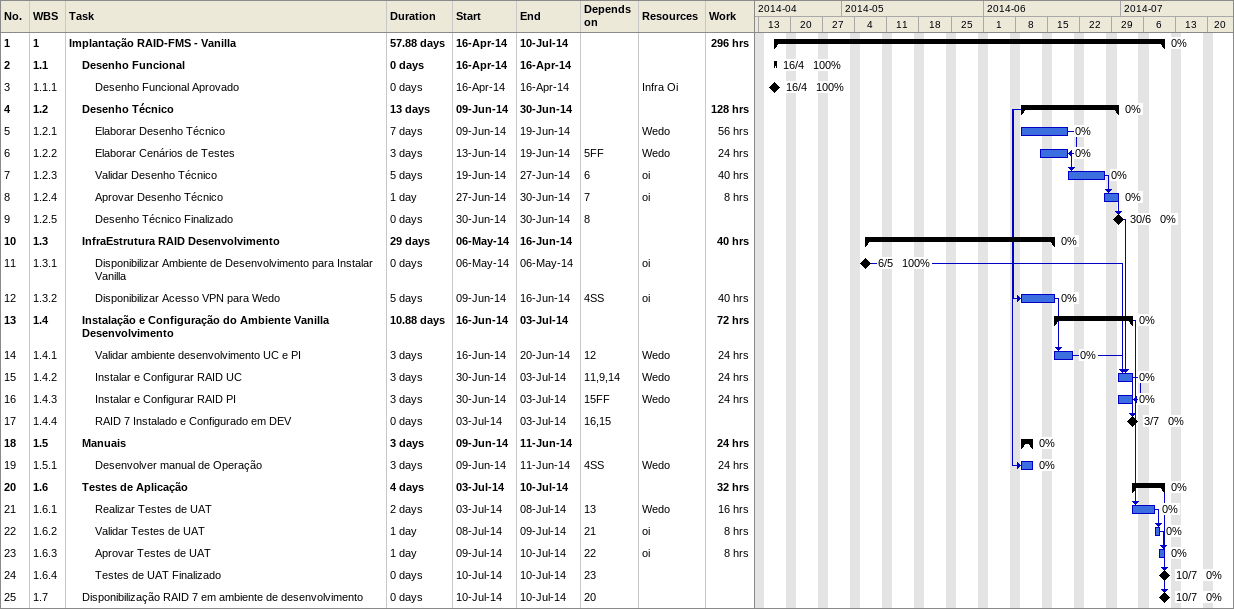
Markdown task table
| ID | WBS | Task | Duration | Start | Finish | Predecessors | Resources | % complete | Work (h) |
|---|---|---|---|---|---|---|---|---|---|
| 1 | 1 | **Implantação RAID-FMS - Vanilla** | 57.88d | 2014-04-16 | 2014-07-10 |  |  | 0 | 296 |
| 2 | 1.1 | **Desenho Funcional** | 0d | 2014-04-16 | 2014-04-16 |  |  | 100 |  |
| 3 | 1.1.1 | Desenho Funcional Aprovado | 0d | 2014-04-16 | 2014-04-16 |  | Infra Oi | 100 |  |
| 4 | 1.2 | **Desenho Técnico** | 13d | 2014-06-09 | 2014-06-30 |  |  | 0 | 128 |
| 5 | 1.2.1 | Elaborar Desenho Técnico | 7d | 2014-06-09 | 2014-06-19 |  | Wedo | 0 | 56 |
| 6 | 1.2.2 | Elaborar Cenários de Testes | 3d | 2014-06-13 | 2014-06-19 | 5FF | Wedo | 0 | 24 |
| 7 | 1.2.3 | Validar Desenho Técnico | 5d | 2014-06-19 | 2014-06-27 | 6 | oi | 0 | 40 |
| 8 | 1.2.4 | Aprovar Desenho Técnico | 1d | 2014-06-27 | 2014-06-30 | 7 | oi | 0 | 8 |
| 9 | 1.2.5 | Desenho Técnico Finalizado | 0d | 2014-06-30 | 2014-06-30 | 8 |  | 0 |  |
| 10 | 1.3 | **InfraEstrutura RAID Desenvolvimento** | 29d | 2014-05-06 | 2014-06-16 |  |  | 0 | 40 |
| 11 | 1.3.1 | Disponibilizar Ambiente de Desenvolvimento para Instalar Vanilla | 0d | 2014-05-06 | 2014-05-06 |  | oi | 100 |  |
| 12 | 1.3.2 | Disponibilizar Acesso VPN para Wedo | 5d | 2014-06-09 | 2014-06-16 | 4SS | oi | 0 | 40 |
| 13 | 1.4 | **Instalação e Configuração do Ambiente Vanilla Desenvolvimento** | 10.88d | 2014-06-16 | 2014-07-03 |  |  | 0 | 72 |
| 14 | 1.4.1 | Validar ambiente desenvolvimento UC e PI | 3d | 2014-06-16 | 2014-06-20 | 12 | Wedo | 0 | 24 |
| 15 | 1.4.2 | Instalar e Configurar RAID UC | 3d | 2014-06-30 | 2014-07-03 | 11, 9, 14 | Wedo | 0 | 24 |
| 16 | 1.4.3 | Instalar e Configurar RAID PI | 3d | 2014-06-30 | 2014-07-03 | 15FF | Wedo | 0 | 24 |
| 17 | 1.4.4 | RAID 7 Instalado e Configurado em DEV | 0d | 2014-07-03 | 2014-07-03 | 16, 15 |  | 0 |  |
| 18 | 1.5 | **Manuais** | 3d | 2014-06-09 | 2014-06-11 |  |  | 0 | 24 |
| 19 | 1.5.1 | Desenvolver manual de Operação | 3d | 2014-06-09 | 2014-06-11 | 4SS | Wedo | 0 | 24 |
| 20 | 1.6 | **Testes de Aplicação** | 4d | 2014-07-03 | 2014-07-10 |  |  | 0 | 32 |
| 21 | 1.6.1 | Realizar Testes de UAT | 2d | 2014-07-03 | 2014-07-08 | 13 | Wedo | 0 | 16 |
| 22 | 1.6.2 | Validar Testes de UAT | 1d | 2014-07-08 | 2014-07-09 | 21 | oi | 0 | 8 |
| 23 | 1.6.3 | Aprovar Testes de UAT | 1d | 2014-07-09 | 2014-07-10 | 22 | oi | 0 | 8 |
| 24 | 1.6.4 | Testes de UAT Finalizado | 0d | 2014-07-10 | 2014-07-10 | 23 |  | 0 |  |
| 25 | 1.7 | Disponibilização RAID 7 em ambiente de desenvolvimento | 0d | 2014-07-10 | 2014-07-10 | 20 |  | 0 |  |
